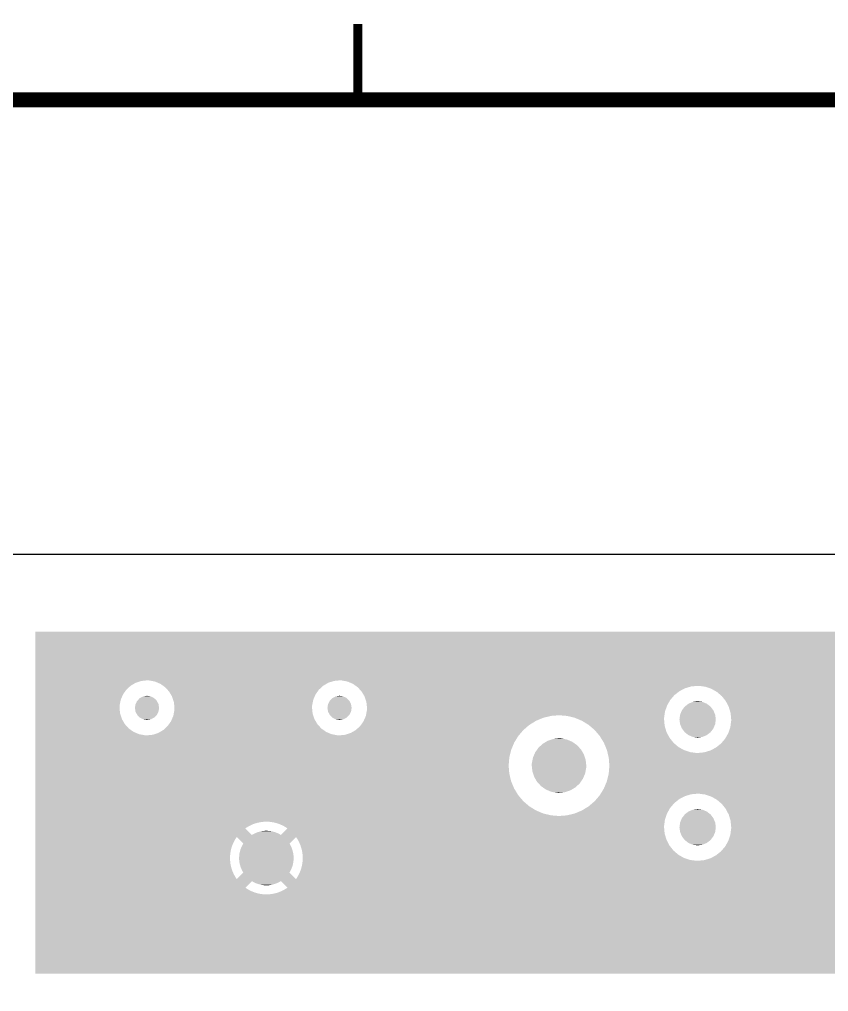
# Model space of a CAD drawing. Extents: x 295 to 953, y 10 to 290.
# Drawn here: x 627.07 to 653.76, y 255.59 to 287.65 of the extents above; entities that cross this region are included whole.
import ezdxf

# ---------------------------------------------------------------- set-up
doc = ezdxf.new("R2010")
doc.units = 0
doc.header["$LTSCALE"] = 5
doc.header["$MEASUREMENT"] = 0
doc.layers.get('0').update_dxf_attribs({"linetype": 'CONTINUOUS', "lineweight": 25})
doc.layers.add('FROMC1', color=7, linetype='CONTINUOUS')
doc.layers.add('테두리', color=3, linetype='CONTINUOUS')

# ---------------------------------------------------------------- blocks, each defined once
blk = doc.blocks.new('C')
at = {"layer": '테두리'}
for points, const_width in [([(161.25, 287.5), (161.25, 285)], 0.3), ([(15, 285), (15, 15), (405, 15), (405, 285), (15, 285)], 0.5)]:
    blk.add_lwpolyline(points, dxfattribs=dict(at, const_width=const_width))

msp = doc.modelspace()

# ---------------------------------------------------------------- linework, layer by layer
at = {"layer": 'FROMC1'}
msp.add_line((794.473, 270), (586.477, 270), dxfattribs=at)
msp.add_line((794.473, 270), (586.477, 270), dxfattribs=at)
for points in [[(627.595, 267.459), (627.595, 267.46), (683.856, 267.459), (683.855, 267.46)], [(627.595, 267.033), (627.595, 267.459), (683.856, 267.033), (683.856, 267.459)], [(627.595, 267.013), (627.595, 267.033), (671.618, 267.013), (671.918, 267.033)], [(627.595, 266.952), (627.595, 267.013), (671.325, 266.952), (671.618, 267.013)], [(627.595, 266.852), (627.595, 266.952), (671.042, 266.852), (671.325, 266.952)], [(627.595, 266.716), (627.595, 266.852), (670.775, 266.716), (671.042, 266.852)], [(627.595, 266.544), (627.595, 266.716), (670.529, 266.544), (670.775, 266.716)], [(627.595, 266.34), (627.595, 266.544), (670.309, 266.34), (670.529, 266.544)], [(627.595, 266.109), (627.595, 266.34), (670.118, 266.109), (670.309, 266.34)], [(627.595, 265.854), (627.595, 266.109), (669.96, 265.854), (670.118, 266.109)], [(627.595, 265.852), (627.595, 265.854), (669.959, 265.852), (669.96, 265.854)], [(627.595, 265.832), (627.595, 265.852), (631.087, 265.832), (631.278, 265.852)], [(627.595, 265.772), (627.595, 265.832), (630.905, 265.772), (631.087, 265.832)], [(631.357, 265.848), (631.278, 265.852), (637.594, 265.848), (637.628, 265.852)], [(631.443, 265.832), (631.357, 265.848), (637.437, 265.832), (637.594, 265.848)], [(631.546, 265.811), (631.443, 265.832), (637.375, 265.811), (637.437, 265.832)], [(631.638, 265.772), (631.546, 265.811), (637.255, 265.772), (637.375, 265.811)], [(637.707, 265.848), (637.628, 265.852), (662.359, 265.848), (662.393, 265.852)], [(637.793, 265.832), (637.707, 265.848), (662.202, 265.832), (662.359, 265.848)], [(637.896, 265.811), (637.793, 265.832), (662.14, 265.811), (662.202, 265.832)], [(637.988, 265.772), (637.896, 265.811), (662.02, 265.772), (662.14, 265.811)], [(627.595, 265.675), (627.595, 265.772), (630.739, 265.675), (630.905, 265.772)], [(627.595, 265.545), (627.595, 265.675), (630.598, 265.545), (630.739, 265.675)], [(627.595, 265.389), (627.595, 265.545), (630.487, 265.389), (630.598, 265.545)], [(631.722, 265.736), (631.638, 265.772), (637.193, 265.736), (637.255, 265.772)], [(631.807, 265.675), (631.722, 265.736), (637.089, 265.675), (637.193, 265.736)], [(631.878, 265.625), (631.807, 265.675), (637.035, 265.625), (637.089, 265.675)], [(631.95, 265.545), (631.878, 265.625), (636.948, 265.545), (637.035, 265.625)], [(632.007, 265.483), (631.95, 265.545), (636.904, 265.483), (636.948, 265.545)], [(632.062, 265.389), (632.007, 265.483), (636.837, 265.389), (636.904, 265.483)], [(638.072, 265.736), (637.988, 265.772), (661.958, 265.736), (662.02, 265.772)], [(638.157, 265.675), (638.072, 265.736), (661.854, 265.675), (661.958, 265.736)], [(638.162, 265.671), (638.157, 265.675), (661.851, 265.671), (661.854, 265.675)], [(638.19, 265.651), (638.162, 265.671), (649.228, 265.651), (649.439, 265.671)], [(638.228, 265.625), (638.19, 265.651), (649.138, 265.625), (649.228, 265.651)], [(638.259, 265.591), (638.228, 265.625), (649.024, 265.591), (649.138, 265.625)], [(638.348, 265.493), (638.259, 265.591), (648.836, 265.493), (649.024, 265.591)], [(638.357, 265.483), (638.348, 265.493), (648.823, 265.483), (648.836, 265.493)], [(638.428, 265.362), (638.357, 265.483), (648.67, 265.362), (648.823, 265.483)], [(649.48, 265.671), (649.439, 265.671), (661.85, 265.671), (661.851, 265.671)], [(649.69, 265.642), (649.48, 265.671), (661.819, 265.642), (661.85, 265.671)], [(649.891, 265.575), (649.69, 265.642), (661.745, 265.575), (661.819, 265.642)], [(649.943, 265.545), (649.891, 265.575), (661.713, 265.545), (661.745, 265.575)], [(650.075, 265.47), (649.943, 265.545), (661.659, 265.47), (661.713, 265.545)], [(650.17, 265.389), (650.075, 265.47), (661.602, 265.389), (661.659, 265.47)], [(627.595, 265.213), (627.595, 265.389), (630.411, 265.213), (630.487, 265.389)], [(627.595, 265.025), (627.595, 265.213), (630.374, 265.025), (630.411, 265.213)], [(630.901, 265.07), (630.951, 265.174), (631.656, 265.07), (631.602, 265.174)], [(630.951, 265.174), (630.96, 265.183), (631.602, 265.174), (631.598, 265.183)], [(630.96, 265.183), (631.04, 265.265), (631.598, 265.183), (631.513, 265.265)], [(631.04, 265.265), (631.052, 265.271), (631.513, 265.265), (631.507, 265.271)], [(631.052, 265.271), (631.152, 265.324), (631.507, 265.271), (631.399, 265.324)], [(631.152, 265.324), (631.172, 265.327), (631.399, 265.324), (631.393, 265.327)], [(631.172, 265.327), (631.278, 265.344), (631.393, 265.327), (631.278, 265.344)], [(632.104, 265.318), (632.062, 265.389), (636.806, 265.318), (636.837, 265.389)], [(632.139, 265.213), (632.104, 265.318), (636.761, 265.213), (636.806, 265.318)], [(632.164, 265.136), (632.139, 265.213), (636.746, 265.136), (636.761, 265.213)], [(637.251, 265.07), (637.301, 265.174), (638.006, 265.07), (637.952, 265.174)], [(637.301, 265.174), (637.31, 265.183), (637.952, 265.174), (637.948, 265.183)], [(637.31, 265.183), (637.39, 265.265), (637.948, 265.183), (637.863, 265.265)], [(637.39, 265.265), (637.402, 265.271), (637.863, 265.265), (637.857, 265.271)], [(637.402, 265.271), (637.502, 265.324), (637.857, 265.271), (637.749, 265.324)], [(637.502, 265.324), (637.522, 265.327), (637.749, 265.324), (637.743, 265.327)], [(637.522, 265.327), (637.628, 265.344), (637.743, 265.327), (637.628, 265.344)], [(638.454, 265.318), (638.428, 265.362), (648.633, 265.318), (648.67, 265.362)], [(638.493, 265.201), (638.454, 265.318), (648.532, 265.201), (648.633, 265.318)], [(638.514, 265.136), (638.493, 265.201), (648.495, 265.136), (648.532, 265.201)], [(649.284, 265.143), (649.439, 265.163), (649.589, 265.143), (649.439, 265.163)], [(650.236, 265.332), (650.17, 265.389), (661.578, 265.332), (661.602, 265.389)], [(650.331, 265.213), (650.236, 265.332), (661.526, 265.213), (661.578, 265.332)], [(650.368, 265.166), (650.331, 265.213), (661.517, 265.166), (661.526, 265.213)], [(650.441, 265.025), (650.368, 265.166), (661.489, 265.025), (661.517, 265.166)], [(627.595, 264.945), (627.595, 265.025), (630.371, 264.945), (630.374, 265.025)], [(627.595, 264.754), (627.595, 264.945), (630.391, 264.754), (630.371, 264.945)], [(630.879, 264.945), (630.896, 265.06), (631.676, 264.945), (631.658, 265.06)], [(630.897, 264.83), (630.879, 264.945), (631.659, 264.83), (631.676, 264.945)], [(630.896, 265.06), (630.901, 265.07), (631.658, 265.06), (631.656, 265.07)], [(630.899, 264.82), (630.897, 264.83), (631.654, 264.82), (631.659, 264.83)], [(632.159, 264.754), (632.181, 264.865), (636.741, 264.754), (636.729, 264.865)], [(632.176, 265.025), (632.164, 265.136), (636.724, 265.025), (636.746, 265.136)], [(632.184, 264.945), (632.176, 265.025), (636.721, 264.945), (636.724, 265.025)], [(632.181, 264.865), (632.184, 264.945), (636.729, 264.865), (636.721, 264.945)], [(637.229, 264.945), (637.246, 265.06), (638.026, 264.945), (638.008, 265.06)], [(637.247, 264.83), (637.229, 264.945), (638.009, 264.83), (638.026, 264.945)], [(637.246, 265.06), (637.251, 265.07), (638.008, 265.06), (638.006, 265.07)], [(637.249, 264.82), (637.247, 264.83), (638.004, 264.82), (638.009, 264.83)], [(638.527, 265.017), (638.514, 265.136), (648.428, 265.017), (648.495, 265.136)], [(638.521, 264.816), (638.531, 264.865), (648.36, 264.816), (648.377, 264.865)], [(638.534, 264.945), (638.527, 265.017), (648.404, 264.945), (648.428, 265.017)], [(638.531, 264.865), (638.534, 264.945), (648.377, 264.865), (648.404, 264.945)], [(648.861, 264.723), (648.919, 264.862), (650.016, 264.723), (649.958, 264.862)], [(648.919, 264.862), (648.921, 264.866), (649.958, 264.862), (649.955, 264.866)], [(648.921, 264.866), (649.014, 264.986), (649.955, 264.866), (649.864, 264.986)], [(649.014, 264.986), (649.016, 264.989), (649.864, 264.986), (649.86, 264.989)], [(649.016, 264.989), (649.137, 265.082), (649.86, 264.989), (649.741, 265.082)], [(649.137, 265.082), (649.14, 265.084), (649.741, 265.082), (649.736, 265.084)], [(649.14, 265.084), (649.281, 265.142), (649.736, 265.084), (649.597, 265.142)], [(649.281, 265.142), (649.284, 265.143), (649.597, 265.142), (649.589, 265.143)], [(650.466, 264.978), (650.441, 265.025), (661.487, 264.978), (661.489, 265.025)], [(650.475, 264.945), (650.466, 264.978), (661.486, 264.945), (661.487, 264.978)], [(650.526, 264.775), (650.475, 264.945), (661.504, 264.775), (661.486, 264.945)], [(627.595, 264.572), (627.595, 264.754), (630.451, 264.572), (630.391, 264.754)], [(627.595, 264.407), (627.595, 264.572), (630.548, 264.407), (630.451, 264.572)], [(630.953, 264.716), (630.899, 264.82), (631.604, 264.716), (631.654, 264.82)], [(630.957, 264.707), (630.953, 264.716), (631.595, 264.707), (631.604, 264.716)], [(631.042, 264.625), (630.957, 264.707), (631.515, 264.625), (631.595, 264.707)], [(631.048, 264.619), (631.042, 264.625), (631.503, 264.619), (631.515, 264.625)], [(631.156, 264.566), (631.048, 264.619), (631.403, 264.566), (631.503, 264.619)], [(631.163, 264.563), (631.156, 264.566), (631.383, 264.563), (631.403, 264.566)], [(631.278, 264.546), (631.163, 264.563), (631.278, 264.546), (631.383, 264.563)], [(632.068, 264.501), (632.099, 264.572), (636.843, 264.501), (636.801, 264.572)], [(632.099, 264.572), (632.144, 264.677), (636.801, 264.572), (636.766, 264.677)], [(632.144, 264.677), (632.159, 264.754), (636.766, 264.677), (636.741, 264.754)], [(637.303, 264.716), (637.249, 264.82), (637.954, 264.716), (638.004, 264.82)], [(637.307, 264.707), (637.303, 264.716), (637.945, 264.707), (637.954, 264.716)], [(637.392, 264.625), (637.307, 264.707), (637.865, 264.625), (637.945, 264.707)], [(637.398, 264.619), (637.392, 264.625), (637.853, 264.619), (637.865, 264.625)], [(637.506, 264.566), (637.398, 264.619), (637.753, 264.566), (637.853, 264.619)], [(637.513, 264.563), (637.506, 264.566), (637.733, 264.563), (637.753, 264.566)], [(637.628, 264.546), (637.513, 264.563), (637.628, 264.546), (637.733, 264.563)], [(638.418, 264.501), (638.427, 264.522), (644.081, 264.501), (644.115, 264.522)], [(638.427, 264.522), (638.47, 264.62), (644.115, 264.522), (644.355, 264.62)], [(638.47, 264.62), (638.494, 264.677), (644.355, 264.62), (644.592, 264.677)], [(638.494, 264.677), (638.495, 264.681), (644.592, 264.677), (644.608, 264.681)], [(638.495, 264.681), (638.499, 264.701), (644.608, 264.681), (644.867, 264.701)], [(638.499, 264.701), (638.521, 264.816), (648.345, 264.701), (648.36, 264.816)], [(645.136, 264.679), (644.867, 264.701), (648.342, 264.679), (648.345, 264.701)], [(645.388, 264.617), (645.136, 264.679), (648.333, 264.617), (648.342, 264.679)], [(645.415, 264.606), (645.388, 264.617), (648.332, 264.606), (648.333, 264.617)], [(645.515, 264.564), (645.415, 264.606), (648.331, 264.564), (648.332, 264.606)], [(645.627, 264.517), (645.515, 264.564), (648.336, 264.517), (648.331, 264.564)], [(645.848, 264.38), (645.627, 264.517), (648.349, 264.38), (648.336, 264.517)], [(648.839, 264.564), (648.86, 264.718), (650.038, 264.564), (650.018, 264.718)], [(648.859, 264.41), (648.839, 264.564), (650.017, 264.41), (650.038, 264.564)], [(648.86, 264.718), (648.861, 264.723), (650.018, 264.718), (650.016, 264.723)], [(650.528, 264.754), (650.526, 264.775), (661.506, 264.754), (661.504, 264.775)], [(650.545, 264.572), (650.528, 264.754), (661.566, 264.572), (661.506, 264.754)], [(650.53, 264.407), (650.545, 264.522), (661.663, 264.407), (661.595, 264.522)], [(650.546, 264.564), (650.545, 264.572), (661.571, 264.564), (661.566, 264.572)], [(650.545, 264.522), (650.546, 264.564), (661.595, 264.522), (661.571, 264.564)], [(627.595, 264.265), (627.595, 264.407), (630.677, 264.265), (630.548, 264.407)], [(627.595, 264.154), (627.595, 264.265), (630.833, 264.154), (630.677, 264.265)], [(631.712, 264.154), (631.816, 264.215), (637.183, 264.154), (637.098, 264.215)], [(631.816, 264.215), (631.871, 264.265), (637.098, 264.215), (637.027, 264.265)], [(631.871, 264.265), (631.957, 264.345), (637.027, 264.265), (636.955, 264.345)], [(631.957, 264.345), (632.001, 264.407), (636.955, 264.345), (636.898, 264.407)], [(632.001, 264.407), (632.068, 264.501), (636.898, 264.407), (636.843, 264.501)], [(638, 264.118), (638.166, 264.215), (643.61, 264.118), (643.693, 264.215)], [(638.166, 264.215), (638.169, 264.218), (643.693, 264.215), (643.696, 264.218)], [(638.169, 264.218), (638.307, 264.345), (643.696, 264.218), (643.844, 264.345)], [(638.307, 264.345), (638.337, 264.386), (643.844, 264.345), (643.894, 264.386)], [(638.337, 264.386), (638.418, 264.501), (643.894, 264.386), (644.081, 264.501)], [(645.88, 264.353), (645.848, 264.38), (648.351, 264.353), (648.349, 264.38)], [(646.045, 264.211), (645.88, 264.353), (648.393, 264.211), (648.351, 264.353)], [(646.097, 264.15), (646.045, 264.211), (648.411, 264.15), (648.393, 264.211)], [(648.861, 264.405), (648.859, 264.41), (650.017, 264.405), (650.017, 264.41)], [(648.919, 264.266), (648.861, 264.405), (649.958, 264.266), (650.017, 264.405)], [(648.922, 264.262), (648.919, 264.266), (649.956, 264.262), (649.958, 264.266)], [(649.013, 264.142), (648.922, 264.262), (649.863, 264.142), (649.956, 264.262)], [(650.464, 264.154), (650.501, 264.265), (661.948, 264.154), (661.792, 264.265)], [(650.501, 264.265), (650.517, 264.312), (661.792, 264.265), (661.749, 264.312)], [(650.517, 264.312), (650.53, 264.407), (661.749, 264.312), (661.663, 264.407)], [(627.595, 264.079), (627.595, 264.154), (631.01, 264.079), (630.833, 264.154)], [(627.595, 264.042), (627.595, 264.079), (631.198, 264.042), (631.01, 264.079)], [(627.595, 264.038), (627.595, 264.042), (631.278, 264.038), (631.198, 264.042)], [(627.595, 264.021), (627.595, 264.038), (643.526, 264.021), (643.541, 264.038)], [(627.595, 263.801), (627.595, 264.021), (643.39, 263.801), (643.526, 264.021)], [(631.278, 264.038), (631.311, 264.042), (637.628, 264.038), (637.548, 264.042)], [(631.311, 264.042), (631.468, 264.058), (637.548, 264.042), (637.463, 264.058)], [(631.468, 264.058), (631.53, 264.079), (637.463, 264.058), (637.36, 264.079)], [(631.53, 264.079), (631.65, 264.118), (637.36, 264.079), (637.267, 264.118)], [(631.65, 264.118), (631.712, 264.154), (637.267, 264.118), (637.183, 264.154)], [(637.628, 264.038), (637.818, 264.058), (643.541, 264.038), (643.558, 264.058)], [(637.818, 264.058), (638, 264.118), (643.558, 264.058), (643.61, 264.118)], [(644.495, 263.859), (644.621, 263.9), (645.225, 263.859), (645.128, 263.9)], [(644.621, 263.9), (644.677, 263.919), (645.128, 263.9), (645.031, 263.919)], [(644.677, 263.919), (644.838, 263.936), (645.031, 263.919), (644.94, 263.936)], [(644.838, 263.936), (644.867, 263.939), (644.94, 263.936), (644.867, 263.939)], [(646.213, 264.013), (646.097, 264.15), (648.483, 264.013), (648.411, 264.15)], [(646.244, 263.962), (646.213, 264.013), (648.509, 263.962), (648.483, 264.013)], [(646.345, 263.796), (646.244, 263.962), (648.641, 263.796), (648.509, 263.962)], [(649.017, 264.139), (649.013, 264.142), (649.861, 264.139), (649.863, 264.142)], [(649.136, 264.046), (649.017, 264.139), (649.74, 264.046), (649.861, 264.139)], [(649.142, 264.044), (649.136, 264.046), (649.737, 264.044), (649.74, 264.046)], [(649.28, 263.986), (649.142, 264.044), (649.596, 263.986), (649.737, 264.044)], [(649.288, 263.985), (649.28, 263.986), (649.593, 263.985), (649.596, 263.986)], [(649.439, 263.965), (649.288, 263.985), (649.439, 263.965), (649.593, 263.985)], [(650.207, 263.766), (650.345, 263.927), (669.973, 263.766), (669.891, 263.927)], [(650.345, 263.927), (650.353, 263.942), (669.891, 263.927), (669.883, 263.942)], [(650.353, 263.942), (650.408, 264.038), (669.883, 263.942), (669.849, 264.038)], [(650.408, 264.038), (650.41, 264.042), (662.393, 264.038), (662.313, 264.042)], [(650.41, 264.042), (650.431, 264.079), (662.313, 264.042), (662.125, 264.079)], [(650.431, 264.079), (650.449, 264.111), (662.125, 264.079), (662.048, 264.111)], [(650.449, 264.111), (650.464, 264.154), (662.048, 264.111), (661.948, 264.154)], [(627.595, 263.561), (627.595, 263.801), (643.289, 263.561), (643.39, 263.801)], [(627.595, 263.309), (627.595, 263.561), (643.227, 263.309), (643.289, 263.561)], [(644.081, 263.477), (644.15, 263.576), (645.647, 263.477), (645.589, 263.576)], [(644.15, 263.576), (644.191, 263.633), (645.589, 263.576), (645.536, 263.633)], [(644.191, 263.633), (644.281, 263.716), (645.536, 263.633), (645.459, 263.716)], [(644.281, 263.716), (644.331, 263.762), (645.459, 263.716), (645.394, 263.762)], [(644.331, 263.762), (644.439, 263.826), (645.394, 263.762), (645.303, 263.826)], [(644.439, 263.826), (644.495, 263.859), (645.303, 263.826), (645.225, 263.859)], [(646.348, 263.791), (646.345, 263.796), (648.646, 263.791), (648.641, 263.796)], [(646.403, 263.658), (646.348, 263.791), (648.802, 263.658), (648.646, 263.791)], [(646.446, 263.553), (646.403, 263.658), (648.986, 263.553), (648.802, 263.658)], [(646.447, 263.551), (646.446, 263.553), (648.992, 263.551), (648.986, 263.553)], [(646.463, 263.486), (646.447, 263.551), (649.187, 263.486), (648.992, 263.551)], [(649.853, 263.537), (650.041, 263.635), (670.117, 263.537), (670.049, 263.635)], [(650.041, 263.635), (650.092, 263.676), (670.049, 263.635), (670.02, 263.676)], [(650.092, 263.676), (650.207, 263.766), (670.02, 263.676), (669.973, 263.766)], [(627.595, 263.04), (627.595, 263.309), (643.205, 263.04), (643.227, 263.309)], [(643.97, 263.114), (643.993, 263.23), (645.758, 263.114), (645.745, 263.23)], [(643.993, 263.23), (644.006, 263.301), (645.745, 263.23), (645.722, 263.301)], [(644.006, 263.301), (644.053, 263.411), (645.722, 263.301), (645.686, 263.411)], [(644.053, 263.411), (644.081, 263.477), (645.686, 263.411), (645.647, 263.477)], [(646.47, 263.457), (646.463, 263.486), (649.397, 263.457), (649.187, 263.486)], [(646.476, 263.43), (646.47, 263.457), (670.192, 263.43), (670.173, 263.457)], [(646.47, 263.457), (646.47, 263.457), (649.439, 263.457), (649.397, 263.457)], [(646.507, 263.299), (646.476, 263.43), (670.313, 263.299), (670.192, 263.43)], [(646.514, 263.209), (646.507, 263.299), (670.395, 263.209), (670.313, 263.299)], [(649.439, 263.457), (649.649, 263.477), (670.173, 263.457), (670.159, 263.477)], [(649.649, 263.477), (649.853, 263.537), (670.159, 263.477), (670.117, 263.537)], [(627.595, 262.781), (627.595, 263.04), (643.226, 262.781), (643.205, 263.04)], [(643.967, 263.04), (643.97, 263.114), (645.766, 263.04), (645.758, 263.114)], [(643.975, 262.966), (643.967, 263.04), (645.763, 262.966), (645.766, 263.04)], [(643.988, 262.85), (643.975, 262.966), (645.741, 262.85), (645.763, 262.966)], [(646.513, 262.861), (646.526, 263.018), (670.881, 262.861), (670.626, 263.018)], [(646.528, 263.04), (646.514, 263.209), (670.6, 263.04), (670.395, 263.209)], [(646.526, 263.018), (646.528, 263.04), (670.626, 263.018), (670.6, 263.04)], [(627.595, 262.529), (627.595, 262.781), (643.286, 262.529), (643.226, 262.781)], [(644.011, 262.779), (643.988, 262.85), (645.727, 262.779), (645.741, 262.85)], [(644.048, 262.669), (644.011, 262.779), (645.68, 262.669), (645.727, 262.779)], [(644.086, 262.603), (644.048, 262.669), (645.652, 262.603), (645.68, 262.669)], [(644.144, 262.504), (644.086, 262.603), (645.583, 262.504), (645.652, 262.603)], [(646.444, 262.519), (646.465, 262.603), (683.856, 262.519), (683.856, 262.603)], [(646.465, 262.603), (646.466, 262.61), (671.918, 262.603), (671.739, 262.61)], [(646.466, 262.61), (646.477, 262.655), (671.739, 262.61), (671.443, 262.655)], [(646.477, 262.655), (646.498, 262.739), (671.443, 262.655), (671.155, 262.739)], [(646.498, 262.739), (646.506, 262.771), (671.155, 262.739), (671.082, 262.771)], [(646.506, 262.771), (646.513, 262.861), (671.082, 262.771), (670.881, 262.861)], [(627.595, 262.289), (627.595, 262.529), (643.385, 262.289), (643.286, 262.529)], [(627.595, 262.067), (627.595, 262.289), (643.52, 262.067), (643.385, 262.289)], [(644.197, 262.447), (644.144, 262.504), (645.543, 262.447), (645.583, 262.504)], [(644.274, 262.364), (644.197, 262.447), (645.452, 262.364), (645.543, 262.447)], [(644.339, 262.318), (644.274, 262.364), (645.402, 262.318), (645.452, 262.364)], [(644.43, 262.254), (644.339, 262.318), (645.294, 262.254), (645.402, 262.318)], [(646.242, 262.115), (646.343, 262.279), (683.856, 262.115), (683.856, 262.279)], [(646.343, 262.279), (646.444, 262.519), (683.856, 262.279), (683.856, 262.519)], [(627.595, 261.869), (627.595, 262.067), (643.688, 261.869), (643.52, 262.067)], [(644.508, 262.221), (644.43, 262.254), (645.238, 262.221), (645.294, 262.254)], [(644.605, 262.18), (644.508, 262.221), (645.112, 262.18), (645.238, 262.221)], [(644.702, 262.161), (644.605, 262.18), (645.056, 262.161), (645.112, 262.18)], [(644.793, 262.144), (644.702, 262.161), (644.895, 262.144), (645.056, 262.161)], [(644.867, 262.141), (644.793, 262.144), (644.867, 262.141), (644.895, 262.144)], [(646.103, 261.937), (646.187, 262.035), (648.836, 261.937), (649.024, 262.035)], [(646.187, 262.035), (646.207, 262.059), (649.024, 262.035), (649.104, 262.059)], [(646.207, 262.059), (646.229, 262.095), (649.104, 262.059), (649.228, 262.095)], [(646.229, 262.095), (646.242, 262.115), (649.228, 262.095), (649.439, 262.115)], [(649.69, 262.086), (649.48, 262.115), (683.856, 262.086), (683.856, 262.115)], [(649.891, 262.019), (649.69, 262.086), (683.856, 262.019), (683.856, 262.086)], [(650.075, 261.914), (649.891, 262.019), (683.856, 261.914), (683.856, 262.019)], [(627.595, 261.7), (627.595, 261.869), (643.885, 261.7), (643.688, 261.869)], [(627.595, 261.563), (627.595, 261.7), (644.106, 261.563), (643.885, 261.7)], [(645.618, 261.558), (645.759, 261.645), (648.483, 261.558), (648.532, 261.645)], [(645.759, 261.645), (645.84, 261.694), (648.532, 261.645), (648.574, 261.694)], [(645.84, 261.694), (645.972, 261.806), (648.574, 261.694), (648.67, 261.806)], [(645.972, 261.806), (646.037, 261.862), (648.67, 261.806), (648.741, 261.862)], [(646.037, 261.862), (646.103, 261.937), (648.741, 261.862), (648.836, 261.937)], [(650.236, 261.776), (650.075, 261.914), (683.856, 261.776), (683.856, 261.914)], [(650.368, 261.61), (650.236, 261.776), (683.856, 261.61), (683.856, 261.776)], [(627.595, 261.463), (627.595, 261.563), (644.345, 261.463), (644.106, 261.563)], [(627.595, 261.401), (627.595, 261.463), (644.597, 261.401), (644.345, 261.463)], [(627.595, 261.379), (627.595, 261.401), (644.867, 261.379), (644.597, 261.401)], [(627.595, 261.26), (627.595, 261.379), (648.36, 261.26), (648.4, 261.379)], [(644.867, 261.379), (645.125, 261.399), (648.4, 261.379), (648.407, 261.399)], [(645.125, 261.399), (645.378, 261.459), (648.407, 261.399), (648.427, 261.459)], [(645.378, 261.459), (645.38, 261.461), (648.427, 261.459), (648.428, 261.461)], [(645.38, 261.461), (645.618, 261.558), (648.428, 261.461), (648.483, 261.558)], [(648.861, 261.167), (648.919, 261.306), (650.016, 261.167), (649.958, 261.306)], [(648.919, 261.306), (648.921, 261.31), (649.958, 261.306), (649.955, 261.31)], [(648.921, 261.31), (649.014, 261.43), (649.955, 261.31), (649.864, 261.43)], [(649.014, 261.43), (649.016, 261.433), (649.864, 261.43), (649.86, 261.433)], [(649.016, 261.433), (649.137, 261.526), (649.86, 261.433), (649.741, 261.526)], [(649.137, 261.526), (649.14, 261.528), (649.741, 261.526), (649.736, 261.528)], [(649.14, 261.528), (649.281, 261.586), (649.736, 261.528), (649.597, 261.586)], [(649.281, 261.586), (649.284, 261.587), (649.597, 261.586), (649.589, 261.587)], [(649.284, 261.587), (649.439, 261.607), (649.589, 261.587), (649.439, 261.607)], [(650.454, 261.445), (650.368, 261.61), (683.856, 261.445), (683.856, 261.61)], [(650.464, 261.425), (650.454, 261.445), (669.078, 261.425), (669.378, 261.445)], [(650.466, 261.422), (650.464, 261.425), (669.067, 261.422), (669.078, 261.425)], [(650.483, 261.364), (650.466, 261.422), (668.785, 261.364), (669.067, 261.422)], [(650.512, 261.264), (650.483, 261.364), (668.502, 261.264), (668.785, 261.364)], [(627.595, 261.191), (627.595, 261.26), (648.351, 261.191), (648.36, 261.26)], [(627.595, 261.187), (627.595, 261.191), (635.117, 261.187), (635.187, 261.191)], [(627.595, 261.179), (627.595, 261.187), (635.048, 261.179), (635.117, 261.187)], [(627.595, 261.167), (627.595, 261.179), (634.979, 261.167), (635.048, 261.179)], [(627.595, 261.152), (627.595, 261.167), (634.911, 261.152), (634.979, 261.167)], [(627.595, 261.132), (627.595, 261.152), (634.844, 261.132), (634.911, 261.152)], [(627.595, 261.109), (627.595, 261.132), (634.778, 261.109), (634.844, 261.132)], [(627.595, 261.081), (627.595, 261.109), (634.714, 261.081), (634.778, 261.109)], [(627.595, 261.05), (627.595, 261.081), (634.651, 261.05), (634.714, 261.081)], [(627.595, 261.016), (627.595, 261.05), (634.591, 261.016), (634.651, 261.05)], [(627.595, 260.978), (627.595, 261.016), (634.532, 260.978), (634.591, 261.016)], [(635.256, 261.19), (635.187, 261.191), (648.351, 261.19), (648.351, 261.191)], [(635.326, 261.186), (635.256, 261.19), (648.35, 261.186), (648.351, 261.19)], [(635.395, 261.177), (635.326, 261.186), (648.349, 261.177), (648.35, 261.186)], [(635.464, 261.165), (635.395, 261.177), (648.347, 261.165), (648.349, 261.177)], [(635.532, 261.148), (635.464, 261.165), (648.345, 261.148), (648.347, 261.165)], [(635.599, 261.128), (635.532, 261.148), (648.342, 261.128), (648.345, 261.148)], [(635.664, 261.103), (635.599, 261.128), (648.339, 261.103), (648.342, 261.128)], [(635.728, 261.075), (635.664, 261.103), (648.335, 261.075), (648.339, 261.103)], [(635.778, 261.05), (635.728, 261.075), (648.332, 261.05), (648.335, 261.075)], [(635.79, 261.044), (635.778, 261.05), (648.332, 261.044), (648.332, 261.05)], [(635.85, 261.008), (635.79, 261.044), (648.331, 261.008), (648.332, 261.044)], [(635.908, 260.97), (635.851, 261.008), (648.335, 260.97), (648.331, 261.008)], [(648.839, 261.008), (648.86, 261.162), (650.038, 261.008), (650.018, 261.162)], [(648.859, 260.854), (648.839, 261.008), (650.017, 260.854), (650.038, 261.008)], [(648.86, 261.162), (648.861, 261.167), (650.018, 261.162), (650.016, 261.167)], [(650.526, 261.219), (650.512, 261.264), (668.413, 261.219), (668.502, 261.264)], [(650.528, 261.191), (650.526, 261.219), (668.358, 261.191), (668.413, 261.219)], [(650.529, 261.187), (650.528, 261.191), (662.041, 261.187), (662.111, 261.191)], [(650.53, 261.179), (650.529, 261.187), (661.972, 261.179), (662.041, 261.187)], [(650.531, 261.167), (650.53, 261.179), (661.903, 261.167), (661.972, 261.179)], [(650.532, 261.152), (650.531, 261.167), (661.835, 261.152), (661.903, 261.167)], [(650.534, 261.132), (650.532, 261.152), (661.768, 261.132), (661.835, 261.152)], [(650.536, 261.109), (650.534, 261.132), (661.702, 261.109), (661.768, 261.132)], [(650.539, 261.081), (650.536, 261.109), (661.638, 261.081), (661.702, 261.109)], [(650.542, 261.05), (650.539, 261.081), (661.575, 261.05), (661.638, 261.081)], [(650.545, 261.016), (650.542, 261.05), (661.515, 261.016), (661.575, 261.05)], [(650.546, 261.008), (650.545, 261.016), (661.503, 261.008), (661.515, 261.016)], [(650.545, 260.978), (650.546, 261.008), (661.456, 260.978), (661.503, 261.008)], [(627.595, 260.97), (627.595, 260.978), (634.521, 260.97), (634.532, 260.978)], [(627.595, 260.754), (627.595, 260.97), (634.737, 260.754), (634.521, 260.97)], [(627.595, 260.686), (627.595, 260.754), (648.384, 260.686), (648.364, 260.754)], [(627.595, 260.628), (627.595, 260.686), (634.198, 260.628), (634.237, 260.686)], [(634.453, 260.47), (634.237, 260.686), (635.976, 260.47), (636.192, 260.686)], [(634.737, 260.754), (634.771, 260.774), (635.692, 260.754), (635.657, 260.774)], [(634.771, 260.774), (634.79, 260.784), (635.657, 260.774), (635.64, 260.784)], [(634.79, 260.784), (634.825, 260.802), (635.64, 260.784), (635.603, 260.802)], [(634.825, 260.802), (634.844, 260.811), (635.603, 260.802), (635.586, 260.811)], [(634.844, 260.811), (634.88, 260.827), (635.586, 260.811), (635.548, 260.827)], [(634.88, 260.827), (634.9, 260.834), (635.548, 260.827), (635.53, 260.834)], [(634.9, 260.834), (634.937, 260.847), (635.53, 260.834), (635.491, 260.847)], [(634.937, 260.847), (634.958, 260.853), (635.491, 260.847), (635.473, 260.853)], [(634.958, 260.853), (634.995, 260.864), (635.473, 260.853), (635.432, 260.864)], [(634.995, 260.864), (635.017, 260.869), (635.432, 260.864), (635.414, 260.869)], [(635.017, 260.869), (635.054, 260.877), (635.414, 260.869), (635.372, 260.877)], [(635.054, 260.877), (635.077, 260.88), (635.372, 260.877), (635.355, 260.88)], [(635.077, 260.88), (635.114, 260.886), (635.355, 260.88), (635.311, 260.886)], [(635.114, 260.886), (635.14, 260.888), (635.311, 260.886), (635.295, 260.888)], [(635.14, 260.888), (635.174, 260.89), (635.295, 260.888), (635.247, 260.89)], [(635.174, 260.89), (635.235, 260.891), (635.247, 260.89), (635.235, 260.891)], [(635.692, 260.754), (635.736, 260.797), (648.364, 260.754), (648.351, 260.797)], [(635.736, 260.797), (635.908, 260.97), (648.351, 260.797), (648.335, 260.97)], [(636.216, 260.651), (636.192, 260.686), (648.394, 260.651), (648.384, 260.686)], [(648.861, 260.849), (648.859, 260.854), (650.017, 260.849), (650.017, 260.854)], [(648.919, 260.71), (648.861, 260.849), (649.958, 260.71), (650.017, 260.849)], [(648.922, 260.706), (648.919, 260.71), (649.956, 260.706), (649.958, 260.71)], [(649.013, 260.586), (648.922, 260.706), (649.863, 260.586), (649.956, 260.706)], [(650.474, 260.628), (650.493, 260.686), (661.122, 260.628), (661.161, 260.686)], [(650.493, 260.686), (650.516, 260.752), (667.714, 260.686), (667.769, 260.752)], [(650.516, 260.754), (650.517, 260.756), (661.661, 260.754), (661.658, 260.756)], [(650.516, 260.752), (650.516, 260.754), (667.769, 260.752), (667.77, 260.754)], [(650.517, 260.756), (650.545, 260.966), (661.658, 260.756), (661.448, 260.966)], [(650.545, 260.97), (650.545, 260.978), (661.445, 260.97), (661.456, 260.978)], [(650.545, 260.966), (650.545, 260.97), (661.448, 260.966), (661.445, 260.97)], [(627.595, 260.568), (627.595, 260.628), (634.163, 260.568), (634.198, 260.628)], [(627.595, 260.505), (627.595, 260.568), (634.131, 260.505), (634.163, 260.568)], [(627.595, 260.442), (627.595, 260.505), (634.103, 260.442), (634.131, 260.505)], [(627.595, 260.376), (627.595, 260.442), (634.079, 260.376), (634.103, 260.442)], [(627.595, 260.309), (627.595, 260.376), (634.058, 260.309), (634.079, 260.376)], [(634.373, 260.308), (634.388, 260.345), (636.056, 260.308), (636.042, 260.345)], [(634.388, 260.345), (634.396, 260.363), (636.042, 260.345), (636.033, 260.363)], [(634.396, 260.363), (634.414, 260.4), (636.033, 260.363), (636.016, 260.4)], [(634.414, 260.4), (634.423, 260.418), (636.016, 260.4), (636.006, 260.418)], [(634.423, 260.418), (634.443, 260.453), (636.006, 260.418), (635.987, 260.453)], [(634.443, 260.453), (634.453, 260.47), (635.987, 260.453), (635.976, 260.47)], [(636.251, 260.594), (636.216, 260.651), (648.411, 260.594), (648.394, 260.651)], [(636.253, 260.592), (636.251, 260.594), (648.413, 260.592), (648.411, 260.594)], [(636.286, 260.53), (636.253, 260.592), (648.444, 260.53), (648.413, 260.592)], [(636.315, 260.467), (636.286, 260.53), (648.477, 260.467), (648.444, 260.53)], [(636.34, 260.406), (636.315, 260.467), (648.509, 260.406), (648.477, 260.467)], [(636.341, 260.402), (636.34, 260.406), (648.512, 260.402), (648.509, 260.406)], [(636.363, 260.336), (636.341, 260.402), (648.564, 260.336), (648.512, 260.402)], [(649.017, 260.583), (649.013, 260.586), (649.861, 260.583), (649.863, 260.586)], [(649.136, 260.49), (649.017, 260.583), (649.74, 260.49), (649.861, 260.583)], [(649.142, 260.488), (649.136, 260.49), (649.737, 260.488), (649.74, 260.49)], [(649.28, 260.43), (649.142, 260.488), (649.596, 260.43), (649.737, 260.488)], [(649.288, 260.429), (649.28, 260.43), (649.593, 260.429), (649.596, 260.43)], [(649.439, 260.409), (649.288, 260.429), (649.439, 260.409), (649.593, 260.429)], [(650.292, 260.309), (650.345, 260.371), (660.982, 260.309), (661.001, 260.371)], [(650.345, 260.371), (650.347, 260.376), (661.001, 260.371), (661.003, 260.376)], [(650.347, 260.376), (650.385, 260.442), (661.003, 260.376), (661.027, 260.442)], [(650.385, 260.442), (650.421, 260.505), (661.027, 260.442), (661.055, 260.505)], [(650.421, 260.505), (650.449, 260.555), (661.055, 260.505), (661.081, 260.555)], [(650.449, 260.555), (650.453, 260.568), (661.081, 260.555), (661.087, 260.568)], [(650.453, 260.568), (650.474, 260.628), (661.087, 260.568), (661.122, 260.628)], [(627.595, 260.242), (627.595, 260.309), (634.042, 260.242), (634.058, 260.309)], [(627.595, 260.173), (627.595, 260.242), (634.029, 260.173), (634.042, 260.242)], [(627.595, 260.104), (627.595, 260.173), (634.021, 260.104), (634.029, 260.173)], [(627.595, 260.034), (627.595, 260.104), (634.016, 260.034), (634.021, 260.104)], [(627.595, 259.964), (627.595, 260.034), (634.016, 259.964), (634.016, 260.034)], [(634.316, 260.012), (634.318, 260.052), (636.113, 260.012), (636.112, 260.052)], [(634.318, 260.052), (634.319, 260.073), (636.112, 260.052), (636.11, 260.073)], [(634.319, 260.073), (634.324, 260.113), (636.11, 260.073), (636.106, 260.113)], [(634.324, 260.113), (634.326, 260.133), (636.106, 260.113), (636.102, 260.133)], [(634.326, 260.133), (634.334, 260.172), (636.102, 260.133), (636.095, 260.172)], [(634.334, 260.172), (634.338, 260.192), (636.095, 260.172), (636.091, 260.192)], [(634.338, 260.192), (634.348, 260.231), (636.091, 260.192), (636.081, 260.231)], [(634.348, 260.231), (634.353, 260.25), (636.081, 260.231), (636.075, 260.25)], [(634.353, 260.25), (634.366, 260.289), (636.075, 260.25), (636.063, 260.289)], [(634.366, 260.289), (634.373, 260.308), (636.063, 260.289), (636.056, 260.308)], [(636.381, 260.269), (636.363, 260.336), (648.618, 260.269), (648.564, 260.336)], [(636.387, 260.24), (636.381, 260.269), (648.641, 260.24), (648.618, 260.269)], [(636.395, 260.2), (636.387, 260.24), (648.687, 260.2), (648.641, 260.24)], [(636.405, 260.131), (636.395, 260.2), (648.768, 260.131), (648.687, 260.2)], [(636.408, 260.102), (636.405, 260.131), (648.802, 260.102), (648.768, 260.131)], [(636.411, 260.062), (636.408, 260.102), (648.872, 260.062), (648.802, 260.102)], [(636.413, 259.997), (636.411, 260.062), (648.986, 259.997), (648.872, 260.062)], [(649.853, 259.981), (649.955, 260.034), (660.94, 259.981), (660.94, 260.034)], [(649.955, 260.034), (650.041, 260.079), (660.94, 260.034), (660.943, 260.079)], [(650.041, 260.079), (650.072, 260.104), (660.943, 260.079), (660.945, 260.104)], [(650.072, 260.104), (650.16, 260.173), (660.945, 260.104), (660.953, 260.173)], [(650.16, 260.173), (650.207, 260.21), (660.953, 260.173), (660.96, 260.21)], [(650.207, 260.21), (650.233, 260.242), (660.96, 260.21), (660.966, 260.242)], [(650.233, 260.242), (650.292, 260.309), (660.966, 260.242), (660.982, 260.309)], [(627.595, 259.894), (627.595, 259.964), (634.02, 259.894), (634.016, 259.964)], [(627.595, 259.825), (627.595, 259.894), (634.027, 259.825), (634.02, 259.894)], [(627.595, 259.756), (627.595, 259.825), (634.039, 259.756), (634.027, 259.825)], [(627.595, 259.688), (627.595, 259.756), (634.055, 259.688), (634.039, 259.756)], [(634.315, 259.992), (634.316, 260.012), (636.114, 259.992), (636.113, 260.012)], [(634.316, 259.972), (634.315, 259.992), (636.113, 259.972), (636.114, 259.992)], [(634.317, 259.932), (634.316, 259.972), (636.111, 259.932), (636.113, 259.972)], [(634.319, 259.911), (634.317, 259.932), (636.11, 259.911), (636.111, 259.932)], [(634.324, 259.871), (634.319, 259.911), (636.105, 259.871), (636.11, 259.911)], [(634.327, 259.851), (634.324, 259.871), (636.103, 259.851), (636.105, 259.871)], [(634.334, 259.812), (634.327, 259.851), (636.095, 259.812), (636.103, 259.851)], [(634.338, 259.792), (634.334, 259.812), (636.091, 259.792), (636.095, 259.812)], [(634.348, 259.753), (634.338, 259.792), (636.081, 259.753), (636.091, 259.792)], [(634.354, 259.734), (634.348, 259.753), (636.076, 259.734), (636.081, 259.753)], [(634.366, 259.695), (634.354, 259.734), (636.063, 259.695), (636.076, 259.734)], [(636.374, 259.688), (636.387, 259.742), (660.979, 259.688), (660.966, 259.742)], [(636.387, 259.742), (636.39, 259.756), (660.966, 259.742), (660.963, 259.756)], [(636.39, 259.756), (636.4, 259.811), (660.963, 259.756), (660.954, 259.811)], [(636.4, 259.811), (636.401, 259.825), (660.954, 259.811), (660.951, 259.825)], [(636.401, 259.825), (636.408, 259.88), (660.951, 259.825), (660.945, 259.88)], [(636.408, 259.88), (636.409, 259.894), (660.945, 259.88), (660.944, 259.894)], [(636.409, 259.894), (636.41, 259.901), (660.944, 259.894), (660.943, 259.901)], [(636.41, 259.901), (636.411, 259.93), (649.397, 259.901), (649.187, 259.93)], [(636.41, 259.901), (636.41, 259.901), (649.439, 259.901), (649.397, 259.901)], [(636.411, 259.93), (636.413, 259.95), (649.187, 259.93), (649.126, 259.95)], [(636.413, 259.992), (636.413, 259.997), (649.002, 259.992), (648.986, 259.997)], [(636.413, 259.95), (636.413, 259.992), (649.126, 259.95), (649.002, 259.992)], [(649.439, 259.901), (649.649, 259.921), (660.943, 259.901), (660.942, 259.921)], [(649.649, 259.921), (649.796, 259.964), (660.942, 259.921), (660.94, 259.964)], [(649.796, 259.964), (649.853, 259.981), (660.94, 259.964), (660.94, 259.981)], [(627.595, 259.621), (627.595, 259.688), (634.074, 259.621), (634.055, 259.688)], [(627.595, 259.556), (627.595, 259.621), (634.098, 259.556), (634.074, 259.621)], [(627.595, 259.491), (627.595, 259.556), (634.125, 259.491), (634.098, 259.556)], [(627.595, 259.429), (627.595, 259.491), (634.156, 259.429), (634.125, 259.491)], [(627.595, 259.368), (627.595, 259.429), (634.191, 259.368), (634.156, 259.429)], [(634.237, 259.298), (634.453, 259.514), (636.192, 259.298), (635.976, 259.514)], [(634.373, 259.676), (634.366, 259.695), (636.057, 259.676), (636.063, 259.695)], [(634.388, 259.639), (634.373, 259.676), (636.041, 259.639), (636.057, 259.676)], [(634.396, 259.621), (634.388, 259.639), (636.033, 259.621), (636.041, 259.639)], [(634.413, 259.584), (634.396, 259.621), (636.015, 259.584), (636.033, 259.621)], [(634.423, 259.566), (634.413, 259.584), (636.007, 259.566), (636.015, 259.584)], [(634.442, 259.531), (634.423, 259.566), (635.986, 259.531), (636.007, 259.566)], [(634.453, 259.514), (634.442, 259.531), (635.976, 259.514), (635.986, 259.531)], [(636.238, 259.368), (636.266, 259.416), (661.115, 259.368), (661.087, 259.416)], [(636.266, 259.416), (636.273, 259.429), (661.087, 259.416), (661.08, 259.429)], [(636.273, 259.429), (636.298, 259.479), (661.08, 259.429), (661.056, 259.479)], [(636.298, 259.479), (636.304, 259.491), (661.056, 259.479), (661.049, 259.491)], [(636.304, 259.491), (636.326, 259.542), (661.049, 259.491), (661.027, 259.542)], [(636.326, 259.542), (636.331, 259.556), (661.027, 259.542), (661.022, 259.556)], [(636.331, 259.556), (636.35, 259.608), (661.022, 259.556), (661.003, 259.608)], [(636.35, 259.608), (636.354, 259.621), (661.003, 259.608), (660.998, 259.621)], [(636.354, 259.621), (636.371, 259.675), (660.998, 259.621), (660.983, 259.675)], [(636.371, 259.675), (636.374, 259.688), (660.983, 259.675), (660.979, 259.688)], [(627.595, 259.31), (627.595, 259.368), (634.229, 259.31), (634.191, 259.368)], [(627.595, 259.298), (627.595, 259.31), (634.237, 259.298), (634.229, 259.31)], [(627.595, 259.23), (627.595, 259.298), (667.163, 259.23), (667.165, 259.298)], [(627.595, 259.014), (627.595, 259.23), (634.521, 259.014), (634.737, 259.23)], [(634.772, 259.21), (634.737, 259.23), (635.658, 259.21), (635.692, 259.23)], [(634.789, 259.2), (634.772, 259.21), (635.639, 259.2), (635.658, 259.21)], [(634.826, 259.182), (634.789, 259.2), (635.604, 259.182), (635.639, 259.2)], [(634.843, 259.173), (634.826, 259.182), (635.585, 259.173), (635.604, 259.182)], [(634.881, 259.157), (634.843, 259.173), (635.549, 259.157), (635.585, 259.173)], [(634.899, 259.15), (634.881, 259.157), (635.529, 259.15), (635.549, 259.157)], [(634.939, 259.137), (634.899, 259.15), (635.492, 259.137), (635.529, 259.15)], [(634.956, 259.131), (634.939, 259.137), (635.471, 259.131), (635.492, 259.137)], [(634.997, 259.12), (634.956, 259.131), (635.434, 259.12), (635.471, 259.131)], [(635.015, 259.115), (634.997, 259.12), (635.412, 259.115), (635.434, 259.12)], [(635.057, 259.107), (635.015, 259.115), (635.375, 259.107), (635.412, 259.115)], [(635.074, 259.104), (635.057, 259.107), (635.352, 259.104), (635.375, 259.107)], [(635.118, 259.098), (635.074, 259.104), (635.315, 259.098), (635.352, 259.104)], [(635.134, 259.096), (635.118, 259.098), (635.289, 259.096), (635.315, 259.098)], [(635.182, 259.094), (635.134, 259.096), (635.255, 259.094), (635.289, 259.096)], [(635.194, 259.093), (635.182, 259.094), (635.194, 259.093), (635.255, 259.094)], [(635.908, 259.014), (635.692, 259.23), (661.445, 259.014), (661.661, 259.23)], [(636.192, 259.298), (636.2, 259.31), (661.161, 259.298), (661.153, 259.31)], [(636.2, 259.31), (636.231, 259.356), (661.153, 259.31), (661.123, 259.356)], [(636.231, 259.356), (636.238, 259.368), (661.123, 259.356), (661.115, 259.368)], [(627.595, 258.976), (627.595, 259.014), (634.579, 258.976), (634.521, 259.014)], [(627.595, 258.94), (627.595, 258.976), (634.639, 258.94), (634.579, 258.976)], [(627.595, 258.909), (627.595, 258.94), (634.701, 258.909), (634.639, 258.94)], [(627.595, 258.881), (627.595, 258.909), (634.765, 258.881), (634.701, 258.909)], [(627.595, 258.856), (627.595, 258.881), (634.83, 258.856), (634.765, 258.881)], [(627.595, 258.836), (627.595, 258.856), (634.897, 258.836), (634.83, 258.856)], [(627.595, 258.819), (627.595, 258.836), (634.965, 258.819), (634.897, 258.836)], [(627.595, 258.807), (627.595, 258.819), (635.034, 258.807), (634.965, 258.819)], [(627.595, 258.798), (627.595, 258.807), (635.103, 258.798), (635.034, 258.807)], [(627.595, 258.794), (627.595, 258.798), (635.173, 258.794), (635.103, 258.798)], [(627.595, 258.793), (627.595, 258.794), (635.242, 258.793), (635.173, 258.794)], [(627.595, 258.637), (627.595, 258.793), (667.243, 258.637), (667.211, 258.793)], [(635.242, 258.793), (635.25, 258.794), (662.166, 258.793), (662.097, 258.794)], [(635.25, 258.794), (635.312, 258.797), (662.097, 258.794), (662.046, 258.797)], [(635.312, 258.797), (635.323, 258.798), (662.046, 258.797), (662.027, 258.798)], [(635.323, 258.798), (635.381, 258.805), (662.027, 258.798), (661.974, 258.805)], [(635.381, 258.805), (635.393, 258.807), (661.974, 258.805), (661.958, 258.807)], [(635.393, 258.807), (635.45, 258.817), (661.958, 258.807), (661.905, 258.817)], [(635.45, 258.817), (635.463, 258.819), (661.905, 258.817), (661.889, 258.819)], [(635.463, 258.819), (635.518, 258.832), (661.889, 258.819), (661.836, 258.832)], [(635.518, 258.832), (635.531, 258.836), (661.836, 258.832), (661.821, 258.836)], [(635.531, 258.836), (635.585, 258.852), (661.821, 258.836), (661.769, 258.852)], [(635.585, 258.852), (635.598, 258.856), (661.769, 258.852), (661.754, 258.856)], [(635.598, 258.856), (635.651, 258.875), (661.754, 258.856), (661.703, 258.875)], [(635.651, 258.875), (635.663, 258.881), (661.703, 258.875), (661.689, 258.881)], [(635.663, 258.881), (635.715, 258.903), (661.689, 258.881), (661.639, 258.903)], [(635.715, 258.903), (635.727, 258.909), (661.639, 258.903), (661.625, 258.909)], [(635.727, 258.909), (635.778, 258.934), (661.625, 258.909), (661.576, 258.934)], [(635.778, 258.934), (635.79, 258.94), (661.576, 258.934), (661.563, 258.94)], [(635.79, 258.94), (635.838, 258.968), (661.563, 258.94), (661.515, 258.968)], [(635.838, 258.968), (635.85, 258.976), (661.515, 258.968), (661.503, 258.976)], [(635.85, 258.976), (635.897, 259.006), (661.503, 258.976), (661.457, 259.006)], [(635.897, 259.006), (635.908, 259.014), (661.457, 259.006), (661.445, 259.014)], [(627.595, 258.354), (627.595, 258.637), (667.343, 258.354), (667.243, 258.637)], [(627.595, 258.088), (627.595, 258.354), (667.48, 258.088), (667.343, 258.354)], [(627.595, 257.842), (627.595, 258.088), (667.652, 257.842), (667.48, 258.088)], [(627.595, 257.621), (627.595, 257.842), (667.855, 257.621), (667.652, 257.842)], [(627.595, 257.43), (627.595, 257.621), (668.086, 257.43), (667.855, 257.621)], [(627.595, 257.273), (627.595, 257.43), (668.341, 257.273), (668.086, 257.43)], [(627.595, 257.151), (627.595, 257.273), (668.615, 257.151), (668.341, 257.273)], [(627.595, 257.067), (627.595, 257.151), (668.903, 257.067), (668.615, 257.151)], [(627.595, 257.022), (627.595, 257.067), (669.199, 257.022), (668.903, 257.067)], [(627.595, 257.015), (627.595, 257.022), (669.378, 257.015), (669.199, 257.022)], [(627.595, 256.182), (627.595, 257.015), (683.856, 256.182), (683.856, 257.015)]]:
    msp.add_solid(points, dxfattribs=at)

# ---------------------------------------------------------------- block references
msp.add_blockref('C', (476.978, 0))

doc.saveas('drawing.dxf')
